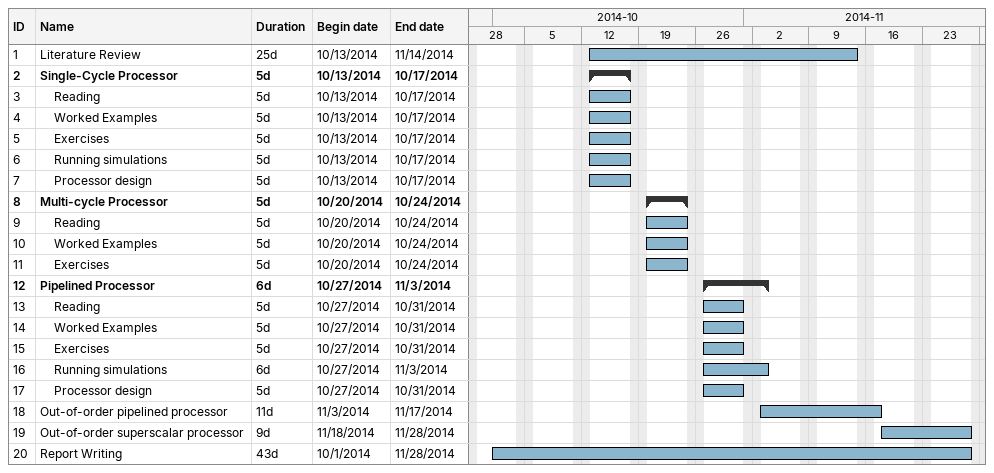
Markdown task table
| ID | Level | Task | Duration | Start | Finish |
|---|---|---|---|---|---|
| 1 | 1 | Literature Review | 25d | 2014-10-13 | 2014-11-14 |
| 2 | 1 | **Single-Cycle Processor** | 5d | 2014-10-13 | 2014-10-17 |
| 3 | 2 | Reading | 5d | 2014-10-13 | 2014-10-17 |
| 4 | 2 | Worked Examples | 5d | 2014-10-13 | 2014-10-17 |
| 5 | 2 | Exercises | 5d | 2014-10-13 | 2014-10-17 |
| 6 | 2 | Running simulations | 5d | 2014-10-13 | 2014-10-17 |
| 7 | 2 | Processor design | 5d | 2014-10-13 | 2014-10-17 |
| 8 | 1 | **Multi-cycle Processor** | 5d | 2014-10-20 | 2014-10-24 |
| 9 | 2 | Reading | 5d | 2014-10-20 | 2014-10-24 |
| 10 | 2 | Worked Examples | 5d | 2014-10-20 | 2014-10-24 |
| 11 | 2 | Exercises | 5d | 2014-10-20 | 2014-10-24 |
| 12 | 1 | **Pipelined Processor** | 6d | 2014-10-27 | 2014-11-03 |
| 13 | 2 | Reading | 5d | 2014-10-27 | 2014-10-31 |
| 14 | 2 | Worked Examples | 5d | 2014-10-27 | 2014-10-31 |
| 15 | 2 | Exercises | 5d | 2014-10-27 | 2014-10-31 |
| 16 | 2 | Running simulations | 6d | 2014-10-27 | 2014-11-03 |
| 17 | 2 | Processor design | 5d | 2014-10-27 | 2014-10-31 |
| 18 | 1 | Out-of-order pipelined processor | 11d | 2014-11-03 | 2014-11-17 |
| 19 | 1 | Out-of-order superscalar processor | 9d | 2014-11-18 | 2014-11-28 |
| 20 | 1 | Report Writing | 43d | 2014-10-01 | 2014-11-28 |
